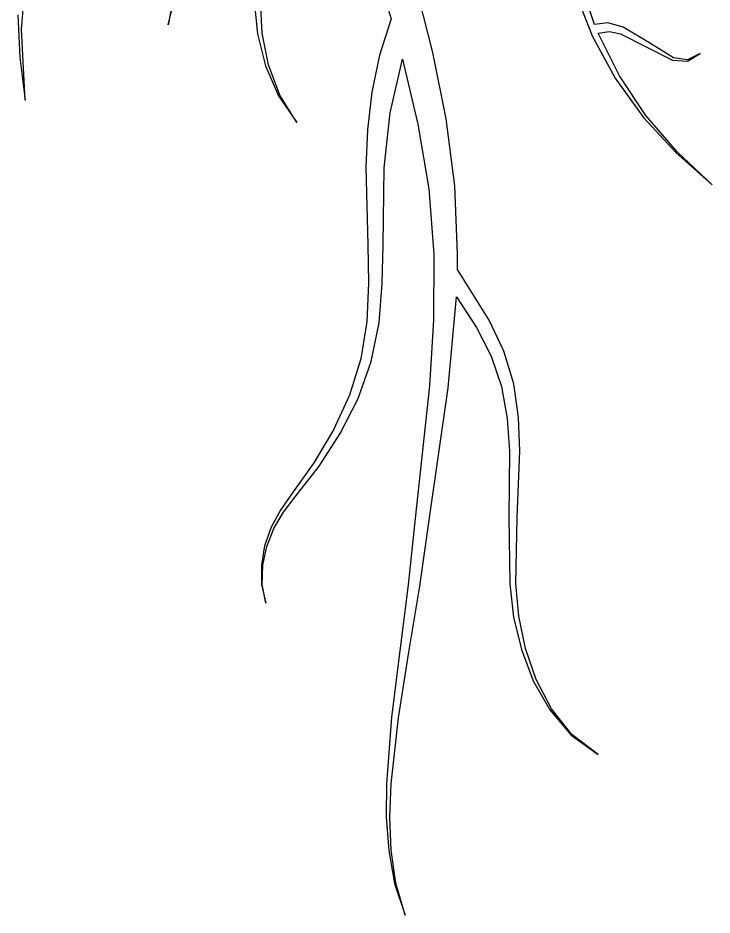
# Model space of a CAD drawing. Extents: x 0 to 162, y 0 to 352.
# Drawn here: x 60 to 102.3, y 0 to 54.6 of the extents above; entities that cross this region are included whole.
import ezdxf

# ---------------------------------------------------------------- set-up
doc = ezdxf.new("R2010")
doc.units = 0

msp = doc.modelspace()

# ---------------------------------------------------------------- linework, layer by layer
at = {"layer": 'Layer 1'}
for p, q in [((79.927679, 63.693896), (82.746119, 54.564606)), ((60.238979, 53.915149), (60.575844, 58.197259)), ((69.732413, 57.063177), (69.172786, 54.191112)), ((69.172786, 54.191112), (69.858332, 57.056745)), ((85.289021, 52.51143), (84.293529, 56.4824)), ((93.921799, 56.283409), (95.004835, 53.537302)), ((95.144965, 54.226181), (94.30885, 56.700563)), ((74.409917, 55.633869), (74.608522, 53.644383)), ((74.893637, 53.679917), (74.792836, 55.633489)), ((60.020004, 54.812209), (60.136332, 52.20959)), ((82.746119, 54.564606), (82.049577, 52.353176)), ((95.946334, 54.317991), (95.144965, 54.226181)), ((96.881273, 54.064437), (95.946334, 54.317991)), ((60.460139, 49.620411), (60.238979, 53.915149)), ((74.608522, 53.644383), (75.098787, 51.706049)), ((75.281574, 51.762599), (74.893637, 53.679917)), ((95.004835, 53.537302), (96.407498, 50.950412)), ((95.361605, 53.692662), (96.045396, 53.790685)), ((96.661218, 51.09484), (95.361605, 53.692662)), ((96.045396, 53.790685), (96.720135, 53.642678)), ((96.720135, 53.642678), (98.276485, 52.857404)), ((98.451553, 53.112053), (96.881273, 54.064437)), ((99.945513, 52.184564), (98.451553, 53.112053)), ((86.096919, 48.478008), (85.289021, 52.51143)), ((98.276485, 52.857404), (99.897595, 52.037213)), ((101.574589, 52.458328), (100.796994, 52.067569)), ((100.811461, 51.991273), (101.574589, 52.458328)), ((60.136332, 52.20959), (60.460139, 49.620411)), ((82.049577, 52.353176), (81.58292, 50.094543)), ((82.689725, 48.833173), (83.44539, 52.101766)), ((83.44539, 52.101766), (84.386499, 48.159176)), ((99.897595, 52.037213), (100.811461, 51.991273)), ((100.796994, 52.067569), (99.945513, 52.184564)), ((75.098787, 51.706049), (75.886534, 49.879229)), ((75.974889, 49.921056), (75.281574, 51.762599)), ((96.407498, 50.950412), (98.122545, 48.559162)), ((98.275195, 48.679732), (96.661218, 51.09484)), ((75.886534, 49.879229), (77.010624, 48.247969)), ((77.010624, 48.247969), (75.974889, 49.921056)), ((81.58292, 50.094543), (81.313995, 47.814326)), ((82.33704, 45.496956), (82.689725, 48.833173)), ((100.179488, 46.466146), (98.275195, 48.679732)), ((84.386499, 48.159176), (85.039967, 44.220086)), ((86.623827, 44.386808), (86.096919, 48.478008)), ((98.122545, 48.559162), (100.106239, 46.401923)), ((81.313995, 47.814326), (81.210649, 45.538146)), ((102.300475, 44.459232), (100.179488, 46.466146)), ((100.106239, 46.401923), (102.300475, 44.459232)), ((81.210649, 45.538146), (81.322835, 40.798053)), ((82.262392, 40.812725), (82.33704, 45.496956)), ((86.798776, 40.264388), (86.623827, 44.386808)), ((85.039967, 44.220086), (85.353307, 40.241316)), ((81.322835, 40.798053), (81.367649, 38.460531)), ((82.212368, 38.439982), (82.262392, 40.812725)), ((85.353307, 40.241316), (85.339994, 36.221386)), ((86.788616, 39.302626), (86.798776, 40.264388)), ((88.714326, 36.207276), (86.788616, 39.302626)), ((81.367649, 38.460531), (81.26661, 36.141396)), ((82.013165, 36.057416), (82.212368, 38.439982)), ((86.226115, 32.089876), (86.728086, 37.644686)), ((86.728086, 37.644686), (87.943276, 35.769726)), ((81.26661, 36.141396), (80.905552, 33.861539)), ((81.543523, 33.703146), (82.013165, 36.057416)), ((85.339994, 36.221386), (85.081149, 32.209776)), ((89.607531, 34.331871), (88.714326, 36.207276)), ((87.943276, 35.769726), (88.842205, 34.029735)), ((88.842205, 34.029735), (89.478806, 32.177606)), ((90.218696, 32.346566), (89.607531, 34.331871)), ((80.905552, 33.861539), (80.21499, 31.658986)), ((80.735395, 31.442596), (81.543523, 33.703146)), ((90.50741, 30.301424), (90.218696, 32.346566)), ((85.081149, 32.209776), (84.219452, 24.149136)), ((85.069265, 24.038766), (86.226115, 32.089876)), ((89.478806, 32.177606), (89.815485, 30.233183)), ((80.21499, 31.658986), (79.236759, 29.542907)), ((79.652151, 29.32349), (80.735395, 31.442596)), ((89.815485, 30.233183), (89.953456, 28.248681)), ((90.586204, 28.258173), (90.50741, 30.301424)), ((79.236759, 29.542907), (78.05342, 27.534316)), ((78.363735, 27.322486), (79.652151, 29.32349)), ((89.953456, 28.248681), (89.926489, 24.223576)), ((90.432056, 24.205486), (90.586204, 28.258173)), ((78.05342, 27.534316), (76.682564, 25.629295)), ((76.906338, 25.457765), (78.363735, 27.322486)), ((76.682564, 25.629295), (76.005849, 24.656745)), ((76.200844, 24.526376), (76.906338, 25.457765)), ((76.005849, 24.656745), (75.43704, 23.607686)), ((75.606785, 23.527246), (76.200844, 24.526376)), ((84.219452, 24.149136), (83.792715, 20.111556)), ((84.498034, 20.018886), (85.069265, 24.038766)), ((89.926489, 24.223576), (89.977509, 20.164988)), ((90.356234, 20.185853), (90.432056, 24.205486)), ((75.43704, 23.607686), (75.046868, 22.484776)), ((75.181495, 22.442889), (75.606785, 23.527246)), ((75.046868, 22.484776), (74.850648, 21.312316)), ((74.944128, 21.302556), (75.181495, 22.442889)), ((74.850648, 21.312316), (74.858169, 20.132073)), ((74.905349, 20.132454), (74.944128, 21.302556)), ((74.858169, 20.132073), (75.128264, 18.983126)), ((75.128264, 18.983126), (74.905349, 20.132454)), ((83.792715, 20.111556), (83.276932, 16.091226)), ((83.839489, 16.005586), (84.498034, 20.018886)), ((89.977509, 20.164988), (90.214909, 18.145321)), ((90.527346, 18.194264), (90.356234, 20.185853)), ((90.214909, 18.145321), (90.688728, 16.163766)), ((90.931648, 16.234206), (90.527346, 18.194264)), ((83.276932, 16.091226), (82.77162, 12.056356)), ((83.195002, 12.002913), (83.839489, 16.005586)), ((90.688728, 16.163766), (91.413536, 14.265791)), ((91.587833, 14.340808), (90.931648, 16.234206)), ((91.413536, 14.265791), (92.409678, 12.495096)), ((92.515428, 12.564546), (91.587833, 14.340808)), ((93.756853, 10.988123), (92.515428, 12.564546)), ((82.77162, 12.056356), (82.4631, 7.996046)), ((92.409678, 12.495096), (93.708545, 10.946812)), ((82.747209, 7.981526), (83.195002, 12.002913)), ((93.708545, 10.946812), (95.353978, 9.773446)), ((95.353978, 9.773446), (93.756853, 10.988123)), ((82.4631, 7.996046), (82.456571, 5.958595)), ((82.669983, 5.961312), (82.747209, 7.981526)), ((82.456571, 5.958595), (82.603483, 3.926436)), ((82.745024, 3.941016), (82.669983, 5.961312)), ((82.603483, 3.926436), (82.965307, 1.926077)), ((83.035496, 1.938557), (82.745024, 3.941016)), ((82.965307, 1.926077), (83.615653, 0.000096)), ((83.615653, 0.000096), (83.035496, 1.938557))]:
    msp.add_line(p, q, dxfattribs=at)

doc.saveas('drawing.dxf')
